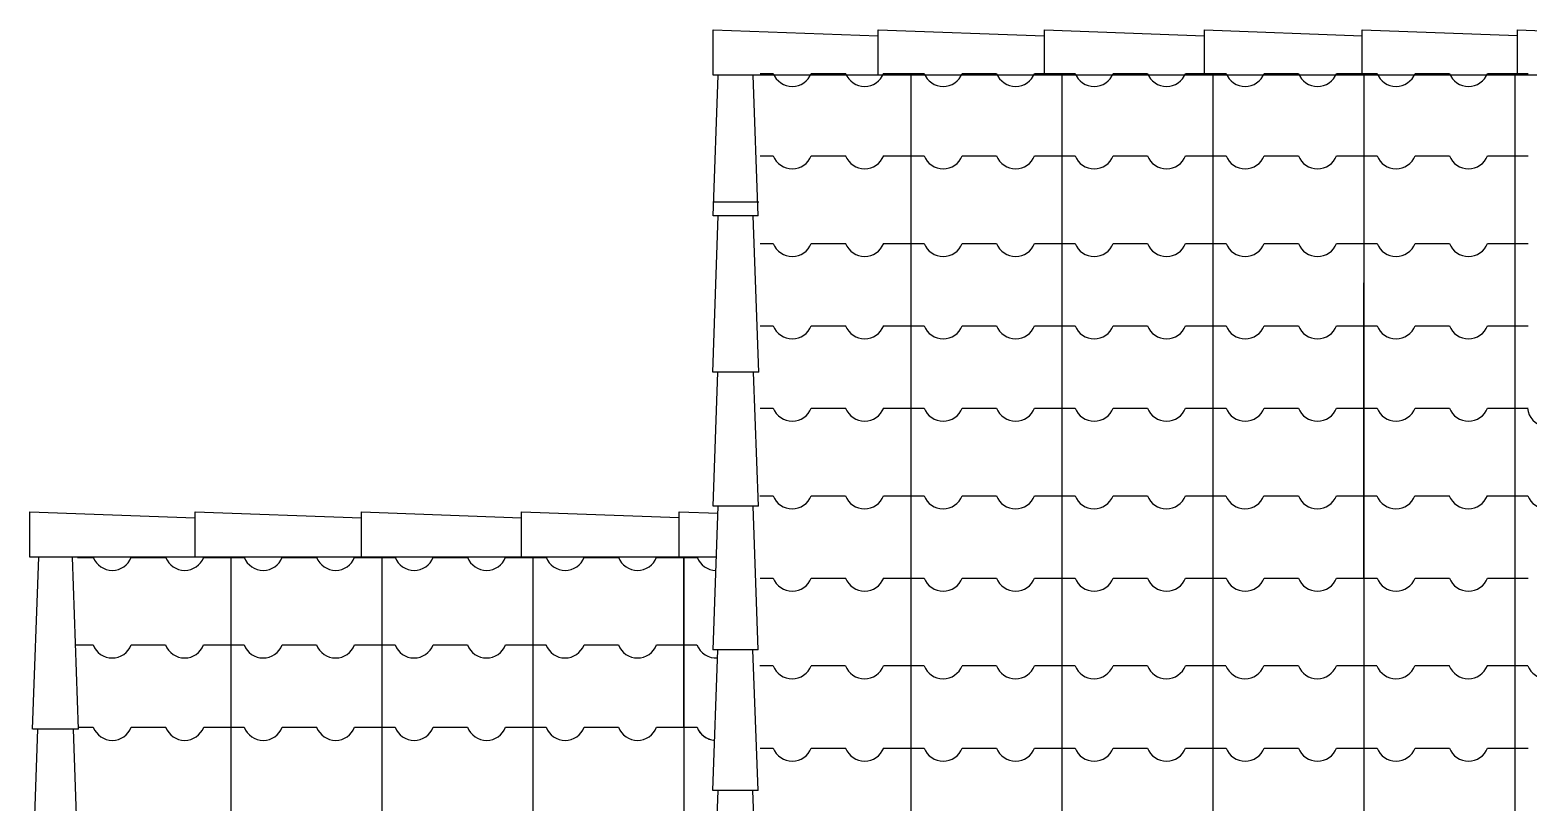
# Model space of a CAD drawing. Extents: x -36 to 60, y 199 to 483.
# Drawn here: x -5.445 to -3.262, y 214.08 to 215.205 of the extents above; entities that cross this region are included whole.
import ezdxf

# ---------------------------------------------------------------- set-up
doc = ezdxf.new("R2010")
doc.units = 0
doc.header["$LTSCALE"] = 20
for name, color, linetype in [('CORTE', 244, 'CONTINUOUS'), ('JANELA', 5, 'CONTINUOUS'), ('MADEIRAME', 244, 'CONTINUOUS'), ('VISTAP', 244, 'CONTINUOUS')]:
    doc.layers.add(name, color=color, linetype=linetype)

msp = doc.modelspace()

# ---------------------------------------------------------------- linework, layer by layer
at = {"layer": 'CORTE', "color": 1, "linetype": 'CONTINUOUS'}
for p, q in [((-4.3814, 215.1412), (-4.3621, 215.1412)), ((-4.3067, 215.1412), (-4.2565, 215.1412)), ((-4.2012, 215.1412), (-4.1614, 215.1412)), ((-4.2012, 215.1412), (-4.1614, 215.1412)), ((-4.1614, 215.1412), (-4.1421, 215.1412)), ((-4.1614, 215.1387), (-4.1614, 214.406)), ((-4.0867, 215.1412), (-4.0365, 215.1412)), ((-3.9812, 215.1412), (-3.9414, 215.1412)), ((-3.9414, 215.1412), (-3.9221, 215.1412)), ((-3.9414, 215.1387), (-3.9414, 214.406)), ((-3.8667, 215.1412), (-3.8165, 215.1412)), ((-3.7612, 215.1412), (-3.7214, 215.1412)), ((-3.7214, 215.1412), (-3.7021, 215.1412)), ((-3.7214, 215.1387), (-3.7214, 214.406)), ((-3.6467, 215.1412), (-3.5965, 215.1412)), ((-3.5412, 215.1412), (-3.5014, 215.1412)), ((-3.5412, 215.1412), (-3.5014, 215.1412)), ((-3.5014, 215.1412), (-3.4821, 215.1412)), ((-3.5014, 215.1387), (-3.5014, 214.5336)), ((-3.4267, 215.1412), (-3.3765, 215.1412)), ((-3.3212, 215.1412), (-3.2814, 215.1412)), ((-3.2814, 215.1412), (-3.2621, 215.1412)), ((-3.2814, 215.1387), (-3.2814, 214.406)), ((-4.3814, 215.0212), (-4.3621, 215.0212)), ((-4.3067, 215.0212), (-4.2565, 215.0212)), ((-4.2012, 215.0212), (-4.1614, 215.0212)), ((-4.2012, 215.0212), (-4.1614, 215.0212)), ((-4.1614, 215.0212), (-4.1421, 215.0212)), ((-4.0867, 215.0212), (-4.0365, 215.0212)), ((-3.9812, 215.0212), (-3.9414, 215.0212)), ((-3.9414, 215.0212), (-3.9221, 215.0212)), ((-3.8667, 215.0212), (-3.8165, 215.0212)), ((-3.7612, 215.0212), (-3.7214, 215.0212)), ((-3.7214, 215.0212), (-3.7021, 215.0212)), ((-3.6467, 215.0212), (-3.5965, 215.0212)), ((-3.5412, 215.0212), (-3.5014, 215.0212)), ((-3.5412, 215.0212), (-3.5014, 215.0212)), ((-3.5014, 215.0212), (-3.4821, 215.0212)), ((-3.4267, 215.0212), (-3.3765, 215.0212)), ((-3.3212, 215.0212), (-3.2814, 215.0212)), ((-3.2814, 215.0212), (-3.2621, 215.0212)), ((-4.3814, 214.8936), (-4.3621, 214.8936)), ((-4.3067, 214.8936), (-4.2565, 214.8936)), ((-4.2012, 214.8936), (-4.1614, 214.8936)), ((-4.2012, 214.8936), (-4.1614, 214.8936)), ((-4.1614, 214.8936), (-4.1421, 214.8936)), ((-4.0867, 214.8936), (-4.0365, 214.8936)), ((-3.9812, 214.8936), (-3.9414, 214.8936)), ((-3.9414, 214.8936), (-3.9221, 214.8936)), ((-3.8667, 214.8936), (-3.8165, 214.8936)), ((-3.7612, 214.8936), (-3.7214, 214.8936)), ((-3.7214, 214.8936), (-3.7021, 214.8936)), ((-3.6467, 214.8936), (-3.5965, 214.8936)), ((-3.5412, 214.8936), (-3.5014, 214.8936)), ((-3.5412, 214.8936), (-3.5014, 214.8936)), ((-3.5014, 214.8936), (-3.4821, 214.8936)), ((-3.4267, 214.8936), (-3.3765, 214.8936)), ((-3.3212, 214.8936), (-3.2814, 214.8936)), ((-3.2814, 214.8936), (-3.2621, 214.8936)), ((-3.5014, 214.8359), (-3.5014, 214.406)), ((-3.5014, 214.8359), (-3.5014, 214.406)), ((-3.5014, 214.8359), (-3.5014, 214.406)), ((-4.3814, 214.7736), (-4.3621, 214.7736)), ((-4.3067, 214.7736), (-4.2565, 214.7736)), ((-4.2012, 214.7736), (-4.1614, 214.7736)), ((-4.2012, 214.7736), (-4.1614, 214.7736)), ((-4.1614, 214.7736), (-4.1421, 214.7736)), ((-4.0867, 214.7736), (-4.0365, 214.7736)), ((-3.9812, 214.7736), (-3.9414, 214.7736)), ((-3.9414, 214.7736), (-3.9221, 214.7736)), ((-3.8667, 214.7736), (-3.8165, 214.7736)), ((-3.7612, 214.7736), (-3.7214, 214.7736)), ((-3.7214, 214.7736), (-3.7021, 214.7736)), ((-3.6467, 214.7736), (-3.5965, 214.7736)), ((-3.5412, 214.7736), (-3.5014, 214.7736)), ((-3.5412, 214.7736), (-3.5014, 214.7736)), ((-3.5014, 214.7736), (-3.4821, 214.7736)), ((-3.4267, 214.7736), (-3.3765, 214.7736)), ((-3.3212, 214.7736), (-3.2814, 214.7736)), ((-3.2814, 214.7736), (-3.2621, 214.7736)), ((-4.3814, 214.6536), (-4.3621, 214.6536)), ((-4.3067, 214.6536), (-4.2565, 214.6536)), ((-4.2012, 214.6536), (-4.1614, 214.6536)), ((-4.2012, 214.6536), (-4.1614, 214.6536)), ((-4.1614, 214.6536), (-4.1421, 214.6536)), ((-4.0867, 214.6536), (-4.0365, 214.6536)), ((-3.9812, 214.6536), (-3.9414, 214.6536)), ((-3.9414, 214.6536), (-3.9221, 214.6536)), ((-3.8667, 214.6536), (-3.8165, 214.6536)), ((-3.7612, 214.6536), (-3.7214, 214.6536)), ((-3.7214, 214.6536), (-3.7021, 214.6536)), ((-3.6467, 214.6536), (-3.5965, 214.6536)), ((-3.5412, 214.6536), (-3.5014, 214.6536)), ((-3.5412, 214.6536), (-3.5014, 214.6536)), ((-3.5014, 214.6536), (-3.4821, 214.6536)), ((-3.4267, 214.6536), (-3.3765, 214.6536)), ((-3.3212, 214.6536), (-3.2814, 214.6536)), ((-3.2814, 214.6536), (-3.2621, 214.6536)), ((-4.3816, 214.526), (-4.3623, 214.526)), ((-4.3069, 214.526), (-4.2567, 214.526)), ((-4.2014, 214.526), (-4.1616, 214.526)), ((-4.2014, 214.526), (-4.1616, 214.526)), ((-4.1616, 214.526), (-4.1423, 214.526)), ((-4.0869, 214.526), (-4.0367, 214.526)), ((-3.9814, 214.526), (-3.9416, 214.526)), ((-3.9416, 214.526), (-3.9223, 214.526)), ((-3.8669, 214.526), (-3.8167, 214.526)), ((-3.7614, 214.526), (-3.7216, 214.526)), ((-3.7216, 214.526), (-3.7023, 214.526)), ((-3.6469, 214.526), (-3.5967, 214.526)), ((-3.5414, 214.526), (-3.5016, 214.526)), ((-3.5414, 214.526), (-3.5016, 214.526)), ((-3.5016, 214.526), (-3.4823, 214.526)), ((-3.4269, 214.526), (-3.3767, 214.526)), ((-3.3214, 214.526), (-3.2816, 214.526)), ((-3.2816, 214.526), (-3.2623, 214.526)), ((-5.3759, 214.4362), (-5.3724, 214.4362)), ((-5.3724, 214.4362), (-5.3531, 214.4362)), ((-5.2977, 214.4362), (-5.2475, 214.4362)), ((-5.1922, 214.4362), (-5.1524, 214.4362)), ((-5.1922, 214.4362), (-5.1524, 214.4362)), ((-5.1524, 214.4365), (-5.1524, 214.1886)), ((-5.1524, 214.4362), (-5.1331, 214.4362)), ((-5.0777, 214.4362), (-5.0275, 214.4362)), ((-4.9722, 214.4362), (-4.9324, 214.4362)), ((-4.9324, 214.4365), (-4.9324, 214.1886)), ((-4.9324, 214.4362), (-4.9131, 214.4362)), ((-4.8577, 214.4362), (-4.8075, 214.4362)), ((-4.7522, 214.4362), (-4.7124, 214.4362)), ((-4.7124, 214.4365), (-4.7124, 214.1886)), ((-4.7124, 214.4362), (-4.6931, 214.4362)), ((-4.6377, 214.4362), (-4.5875, 214.4362)), ((-4.5322, 214.4362), (-4.4924, 214.4362)), ((-4.5322, 214.4362), (-4.4924, 214.4362)), ((-4.4924, 214.4365), (-4.4924, 214.3162)), ((-4.4924, 214.4365), (-4.4924, 214.1886)), ((-4.4924, 214.4365), (-4.4924, 214.1886)), ((-4.4924, 214.4365), (-4.4924, 214.1886)), ((-4.4924, 214.4362), (-4.4731, 214.4362)), ((-4.3814, 214.406), (-4.3621, 214.406)), ((-4.3814, 214.406), (-4.3621, 214.406)), ((-4.3067, 214.406), (-4.2565, 214.406)), ((-4.3067, 214.406), (-4.2565, 214.406)), ((-4.2012, 214.406), (-4.1614, 214.406)), ((-4.2012, 214.406), (-4.1614, 214.406)), ((-4.1614, 214.406), (-4.1421, 214.406)), ((-4.1614, 214.406), (-4.1421, 214.406)), ((-4.1614, 214.406), (-4.1614, 213.6707)), ((-4.0867, 214.406), (-4.0365, 214.406)), ((-4.0867, 214.406), (-4.0365, 214.406)), ((-4.0867, 214.406), (-4.0365, 214.406)), ((-3.9812, 214.406), (-3.9414, 214.406)), ((-3.9812, 214.406), (-3.9414, 214.406)), ((-3.9812, 214.406), (-3.9414, 214.406)), ((-3.9812, 214.406), (-3.9414, 214.406)), ((-3.9812, 214.406), (-3.9414, 214.406)), ((-3.9414, 214.406), (-3.9221, 214.406)), ((-3.9414, 214.406), (-3.9221, 214.406)), ((-3.9414, 214.406), (-3.9221, 214.406)), ((-3.9414, 214.406), (-3.9221, 214.406)), ((-3.9414, 214.406), (-3.9221, 214.406)), ((-3.9414, 214.406), (-3.9414, 213.6707)), ((-3.8667, 214.406), (-3.8165, 214.406)), ((-3.8667, 214.406), (-3.8165, 214.406)), ((-3.8667, 214.406), (-3.8165, 214.406)), ((-3.7612, 214.406), (-3.7214, 214.406)), ((-3.7612, 214.406), (-3.7214, 214.406)), ((-3.7612, 214.406), (-3.7214, 214.406)), ((-3.7214, 214.406), (-3.7021, 214.406)), ((-3.7214, 214.406), (-3.7021, 214.406)), ((-3.7214, 214.406), (-3.7021, 214.406)), ((-3.7214, 214.406), (-3.7214, 213.6707)), ((-3.6467, 214.406), (-3.5965, 214.406)), ((-3.5412, 214.406), (-3.5014, 214.406)), ((-3.5412, 214.406), (-3.5014, 214.406)), ((-3.5412, 214.406), (-3.5014, 214.406)), ((-3.5412, 214.406), (-3.5014, 214.406)), ((-3.5412, 214.406), (-3.5014, 214.406)), ((-3.5412, 214.406), (-3.5014, 214.406)), ((-3.5412, 214.406), (-3.5014, 214.406)), ((-3.5014, 214.406), (-3.4821, 214.406)), ((-3.5014, 214.406), (-3.4821, 214.406)), ((-3.5014, 214.406), (-3.4821, 214.406)), ((-3.5014, 214.406), (-3.5014, 213.6707)), ((-3.4267, 214.406), (-3.3765, 214.406)), ((-3.4267, 214.406), (-3.3765, 214.406)), ((-3.3212, 214.406), (-3.2814, 214.406)), ((-3.3212, 214.406), (-3.2814, 214.406)), ((-3.2814, 214.406), (-3.2621, 214.406)), ((-3.2814, 214.406), (-3.2621, 214.406)), ((-3.2814, 214.406), (-3.2814, 213.6707)), ((-5.3789, 214.3086), (-5.3726, 214.3086)), ((-5.3726, 214.3086), (-5.3533, 214.3086)), ((-5.2979, 214.3086), (-5.2477, 214.3086)), ((-5.1924, 214.3086), (-5.1526, 214.3086)), ((-5.1924, 214.3086), (-5.1526, 214.3086)), ((-5.1526, 214.3086), (-5.1333, 214.3086)), ((-5.0779, 214.3086), (-5.0277, 214.3086)), ((-4.9724, 214.3086), (-4.9326, 214.3086)), ((-4.9326, 214.3086), (-4.9133, 214.3086)), ((-4.8579, 214.3086), (-4.8077, 214.3086)), ((-4.7524, 214.3086), (-4.7126, 214.3086)), ((-4.7126, 214.3086), (-4.6933, 214.3086)), ((-4.6379, 214.3086), (-4.5877, 214.3086)), ((-4.5324, 214.3086), (-4.4926, 214.3086)), ((-4.5324, 214.3086), (-4.4926, 214.3086)), ((-4.4926, 214.3086), (-4.4733, 214.3086)), ((-4.3816, 214.2784), (-4.3623, 214.2784)), ((-4.3069, 214.2784), (-4.2567, 214.2784)), ((-4.2014, 214.2784), (-4.1616, 214.2784)), ((-4.1616, 214.2784), (-4.1423, 214.2784)), ((-4.0869, 214.2784), (-4.0367, 214.2784)), ((-3.9814, 214.2784), (-3.9416, 214.2784)), ((-3.9416, 214.2784), (-3.9223, 214.2784)), ((-3.8669, 214.2784), (-3.8167, 214.2784)), ((-3.7614, 214.2784), (-3.7216, 214.2784)), ((-3.7216, 214.2784), (-3.7023, 214.2784)), ((-3.6469, 214.2784), (-3.5967, 214.2784)), ((-3.5414, 214.2784), (-3.5016, 214.2784)), ((-3.5414, 214.2784), (-3.5016, 214.2784)), ((-3.5414, 214.2784), (-3.5016, 214.2784)), ((-3.5016, 214.2784), (-3.4823, 214.2784)), ((-3.5014, 214.2802), (-3.5014, 213.6707)), ((-3.4269, 214.2784), (-3.3767, 214.2784)), ((-3.3214, 214.2784), (-3.2816, 214.2784)), ((-3.2816, 214.2784), (-3.2623, 214.2784)), ((-5.3746, 214.1886), (-5.3724, 214.1886)), ((-5.3746, 214.1886), (-5.3724, 214.1886)), ((-5.3746, 214.1886), (-5.3724, 214.1886)), ((-5.3746, 214.1886), (-5.3724, 214.1886)), ((-5.3746, 214.1886), (-5.3724, 214.1886)), ((-5.3724, 214.1886), (-5.3531, 214.1886)), ((-5.3724, 214.1886), (-5.3531, 214.1886)), ((-5.2977, 214.1886), (-5.2475, 214.1886)), ((-5.2977, 214.1886), (-5.2475, 214.1886)), ((-5.1922, 214.1886), (-5.1524, 214.1886)), ((-5.1922, 214.1886), (-5.1524, 214.1886)), ((-5.1524, 214.1886), (-5.1331, 214.1886)), ((-5.1524, 214.1886), (-5.1331, 214.1886)), ((-5.1524, 214.1886), (-5.1524, 213.4534)), ((-5.0777, 214.1886), (-5.0275, 214.1886)), ((-5.0777, 214.1886), (-5.0275, 214.1886)), ((-5.0777, 214.1886), (-5.0275, 214.1886)), ((-4.9722, 214.1886), (-4.9324, 214.1886)), ((-4.9722, 214.1886), (-4.9324, 214.1886)), ((-4.9722, 214.1886), (-4.9324, 214.1886)), ((-4.9722, 214.1886), (-4.9324, 214.1886)), ((-4.9722, 214.1886), (-4.9324, 214.1886)), ((-4.9324, 214.1886), (-4.9131, 214.1886)), ((-4.9324, 214.1886), (-4.9131, 214.1886)), ((-4.9324, 214.1886), (-4.9131, 214.1886)), ((-4.9324, 214.1886), (-4.9131, 214.1886)), ((-4.9324, 214.1886), (-4.9131, 214.1886)), ((-4.9324, 214.1886), (-4.9324, 213.4534)), ((-4.8577, 214.1886), (-4.8075, 214.1886)), ((-4.8577, 214.1886), (-4.8075, 214.1886)), ((-4.8577, 214.1886), (-4.8075, 214.1886)), ((-4.7522, 214.1886), (-4.7124, 214.1886)), ((-4.7522, 214.1886), (-4.7124, 214.1886)), ((-4.7522, 214.1886), (-4.7124, 214.1886)), ((-4.7124, 214.1886), (-4.6931, 214.1886)), ((-4.7124, 214.1886), (-4.6931, 214.1886)), ((-4.7124, 214.1886), (-4.6931, 214.1886)), ((-4.7124, 214.1886), (-4.7124, 213.4534)), ((-4.6377, 214.1886), (-4.5875, 214.1886)), ((-4.5322, 214.1886), (-4.4924, 214.1886)), ((-4.5322, 214.1886), (-4.4924, 214.1886)), ((-4.5322, 214.1886), (-4.4924, 214.1886)), ((-4.5322, 214.1886), (-4.4924, 214.1886)), ((-4.5322, 214.1886), (-4.4924, 214.1886)), ((-4.5322, 214.1886), (-4.4924, 214.1886)), ((-4.5322, 214.1886), (-4.4924, 214.1886)), ((-4.4924, 214.1886), (-4.4731, 214.1886)), ((-4.4924, 214.1886), (-4.4731, 214.1886)), ((-4.4924, 214.1886), (-4.4731, 214.1886)), ((-4.4924, 214.1886), (-4.4924, 213.4534)), ((-4.3814, 214.1584), (-4.3621, 214.1584)), ((-4.3814, 214.1584), (-4.3621, 214.1584)), ((-4.3814, 214.1584), (-4.3621, 214.1584)), ((-4.3814, 214.1584), (-4.3621, 214.1584)), ((-4.3067, 214.1584), (-4.2565, 214.1584)), ((-4.3067, 214.1584), (-4.2565, 214.1584)), ((-4.2012, 214.1584), (-4.1614, 214.1584)), ((-4.2012, 214.1584), (-4.1614, 214.1584)), ((-4.1614, 214.1584), (-4.1421, 214.1584)), ((-4.1614, 214.1584), (-4.1421, 214.1584)), ((-4.0867, 214.1584), (-4.0365, 214.1584)), ((-4.0867, 214.1584), (-4.0365, 214.1584)), ((-3.9812, 214.1584), (-3.9414, 214.1584)), ((-3.9812, 214.1584), (-3.9414, 214.1584)), ((-3.9414, 214.1584), (-3.9221, 214.1584)), ((-3.9414, 214.1584), (-3.9221, 214.1584)), ((-3.8667, 214.1584), (-3.8165, 214.1584)), ((-3.8667, 214.1584), (-3.8165, 214.1584)), ((-3.7612, 214.1584), (-3.7214, 214.1584)), ((-3.7612, 214.1584), (-3.7214, 214.1584)), ((-3.7214, 214.1584), (-3.7021, 214.1584)), ((-3.7214, 214.1584), (-3.7021, 214.1584)), ((-3.6467, 214.1584), (-3.5965, 214.1584)), ((-3.6467, 214.1584), (-3.5965, 214.1584)), ((-3.5412, 214.1584), (-3.5014, 214.1584)), ((-3.5412, 214.1584), (-3.5014, 214.1584)), ((-3.5412, 214.1584), (-3.5014, 214.1584)), ((-3.5412, 214.1584), (-3.5014, 214.1584)), ((-3.5412, 214.1584), (-3.5014, 214.1584)), ((-3.5412, 214.1584), (-3.5014, 214.1584)), ((-3.5014, 214.1584), (-3.4821, 214.1584)), ((-3.5014, 214.1584), (-3.4821, 214.1584)), ((-3.5014, 214.1584), (-3.4821, 214.1584)), ((-3.5014, 214.1584), (-3.4821, 214.1584)), ((-3.5014, 214.1584), (-3.4821, 214.1584)), ((-3.5014, 214.1584), (-3.4821, 214.1584)), ((-3.4267, 214.1584), (-3.3765, 214.1584)), ((-3.4267, 214.1584), (-3.3765, 214.1584)), ((-3.3212, 214.1584), (-3.2814, 214.1584)), ((-3.3212, 214.1584), (-3.2814, 214.1584)), ((-3.2814, 214.1584), (-3.2621, 214.1584)), ((-3.2814, 214.1584), (-3.2621, 214.1584))]:
    msp.add_line(p, q, dxfattribs=at)
for centre, radius, start, end in [((-4.3344, 215.1519), 0.0297, 201.0517, 338.9483), ((-4.2289, 215.1519), 0.0297, 201.0517, 338.9483), ((-4.1144, 215.1519), 0.0297, 201.0517, 338.9483), ((-4.0089, 215.1519), 0.0297, 201.0517, 338.9483), ((-3.8944, 215.1519), 0.0297, 201.0517, 338.9483), ((-3.7889, 215.1519), 0.0297, 201.0517, 338.9483), ((-3.6744, 215.1519), 0.0297, 201.0517, 338.9483), ((-3.5689, 215.1519), 0.0297, 201.0517, 338.9483), ((-3.4544, 215.1519), 0.0297, 201.0517, 338.9483), ((-3.3489, 215.1519), 0.0297, 201.0517, 338.9483), ((-4.3344, 215.0319), 0.0297, 201.0517, 338.9483), ((-4.2289, 215.0319), 0.0297, 201.0517, 338.9483), ((-4.1144, 215.0319), 0.0297, 201.0517, 338.9483), ((-4.0089, 215.0319), 0.0297, 201.0517, 338.9483), ((-3.8944, 215.0319), 0.0297, 201.0517, 338.9483), ((-3.7889, 215.0319), 0.0297, 201.0517, 338.9483), ((-3.6744, 215.0319), 0.0297, 201.0517, 338.9483), ((-3.5689, 215.0319), 0.0297, 201.0517, 338.9483), ((-3.4544, 215.0319), 0.0297, 201.0517, 338.9483), ((-3.3489, 215.0319), 0.0297, 201.0517, 338.9483), ((-4.3344, 214.9042), 0.0297, 201.0517, 338.9483), ((-4.2289, 214.9042), 0.0297, 201.0517, 338.9483), ((-4.1144, 214.9042), 0.0297, 201.0517, 338.9483), ((-4.0089, 214.9042), 0.0297, 201.0517, 338.9483), ((-3.8944, 214.9042), 0.0297, 201.0517, 338.9483), ((-3.7889, 214.9042), 0.0297, 201.0517, 338.9483), ((-3.6744, 214.9042), 0.0297, 201.0517, 338.9483), ((-3.5689, 214.9042), 0.0297, 201.0517, 338.9483), ((-3.4544, 214.9042), 0.0297, 201.0517, 338.9483), ((-3.3489, 214.9042), 0.0297, 201.0517, 338.9483), ((-4.3344, 214.7842), 0.0297, 201.0517, 338.9483), ((-4.2289, 214.7842), 0.0297, 201.0517, 338.9483), ((-4.1144, 214.7842), 0.0297, 201.0517, 338.9483), ((-4.0089, 214.7842), 0.0297, 201.0517, 338.9483), ((-3.8944, 214.7842), 0.0297, 201.0517, 338.9483), ((-3.7889, 214.7842), 0.0297, 201.0517, 338.9483), ((-3.6744, 214.7842), 0.0297, 201.0517, 338.9483), ((-3.5689, 214.7842), 0.0297, 201.0517, 338.9483), ((-3.4544, 214.7842), 0.0297, 201.0517, 338.9483), ((-3.3489, 214.7842), 0.0297, 201.0517, 338.9483), ((-4.3344, 214.6642), 0.0297, 201.0517, 338.9483), ((-4.2289, 214.6642), 0.0297, 201.0517, 338.9483), ((-4.1144, 214.6642), 0.0297, 201.0517, 338.9483), ((-4.0089, 214.6642), 0.0297, 201.0517, 338.9483), ((-3.8944, 214.6642), 0.0297, 201.0517, 338.9483), ((-3.7889, 214.6642), 0.0297, 201.0517, 338.9483), ((-3.6744, 214.6642), 0.0297, 201.0517, 338.9483), ((-3.5689, 214.6642), 0.0297, 201.0517, 338.9483), ((-3.4544, 214.6642), 0.0297, 201.0517, 338.9483), ((-3.3489, 214.6642), 0.0297, 201.0517, 338.9483), ((-3.2339, 214.6559), 0.0289, 184.6744, 339.9327), ((-4.3346, 214.5366), 0.0297, 201.0517, 338.9483), ((-4.2291, 214.5366), 0.0297, 201.0517, 338.9483), ((-4.1146, 214.5366), 0.0297, 201.0517, 338.9483), ((-4.0091, 214.5366), 0.0297, 201.0517, 338.9483), ((-3.8946, 214.5366), 0.0297, 201.0517, 338.9483), ((-3.7891, 214.5366), 0.0297, 201.0517, 338.9483), ((-3.6746, 214.5366), 0.0297, 201.0517, 338.9483), ((-3.5691, 214.5366), 0.0297, 201.0517, 338.9483), ((-3.4546, 214.5366), 0.0297, 201.0517, 338.9483), ((-3.3491, 214.5366), 0.0297, 201.0517, 338.9483), ((-3.2346, 214.5366), 0.0297, 201.0517, 338.9483), ((-5.3254, 214.4469), 0.0297, 201.0517, 338.9483), ((-5.2199, 214.4469), 0.0297, 201.0517, 338.9483), ((-5.1054, 214.4469), 0.0297, 201.0517, 338.9483), ((-4.9999, 214.4469), 0.0297, 201.0517, 338.9483), ((-4.8854, 214.4469), 0.0297, 201.0517, 338.9483), ((-4.7799, 214.4469), 0.0297, 201.0517, 338.9483), ((-4.6654, 214.4469), 0.0297, 201.0517, 338.9483), ((-4.5599, 214.4469), 0.0297, 201.0517, 338.9483), ((-4.4454, 214.4469), 0.0297, 201.0517, 269.6106), ((-4.3344, 214.4166), 0.0297, 201.0517, 338.9483), ((-4.3344, 214.4166), 0.0297, 201.0517, 338.9483), ((-4.2289, 214.4166), 0.0297, 201.0517, 338.9483), ((-4.2289, 214.4166), 0.0297, 201.0517, 338.9483), ((-4.1144, 214.4166), 0.0297, 201.0517, 338.9483), ((-4.1144, 214.4166), 0.0297, 201.0517, 338.9483), ((-4.1144, 214.4166), 0.0297, 201.0517, 338.9483), ((-4.0089, 214.4166), 0.0297, 201.0517, 338.9483), ((-4.0089, 214.4166), 0.0297, 201.0517, 338.9483), ((-4.0089, 214.4166), 0.0297, 201.0517, 338.9483), ((-3.8944, 214.4166), 0.0297, 201.0517, 338.9483), ((-3.8944, 214.4166), 0.0297, 201.0517, 338.9483), ((-3.8944, 214.4166), 0.0297, 201.0517, 338.9483), ((-3.8944, 214.4166), 0.0297, 201.0517, 338.9483), ((-3.8944, 214.4166), 0.0297, 201.0517, 338.9483), ((-3.7889, 214.4166), 0.0297, 201.0517, 338.9483), ((-3.7889, 214.4166), 0.0297, 201.0517, 338.9483), ((-3.7889, 214.4166), 0.0297, 201.0517, 338.9483), ((-3.6744, 214.4166), 0.0297, 201.0517, 338.9483), ((-3.6744, 214.4166), 0.0297, 201.0517, 338.9483), ((-3.6744, 214.4166), 0.0297, 201.0517, 338.9483), ((-3.5689, 214.4166), 0.0297, 201.0517, 338.9483), ((-3.4544, 214.4166), 0.0297, 201.0517, 338.9483), ((-3.4544, 214.4166), 0.0297, 201.0517, 338.9483), ((-3.3489, 214.4166), 0.0297, 201.0517, 338.9483), ((-3.3489, 214.4166), 0.0297, 201.0517, 338.9483), ((-5.3256, 214.3193), 0.0297, 201.0517, 338.9483), ((-5.22, 214.3193), 0.0297, 201.0517, 338.9483), ((-5.1056, 214.3193), 0.0297, 201.0517, 338.9483), ((-5, 214.3193), 0.0297, 201.0517, 338.9483), ((-4.8856, 214.3193), 0.0297, 201.0517, 338.9483), ((-4.78, 214.3193), 0.0297, 201.0517, 338.9483), ((-4.6656, 214.3193), 0.0297, 201.0517, 338.9483), ((-4.56, 214.3193), 0.0297, 201.0517, 338.9483), ((-4.4456, 214.3193), 0.0297, 201.0517, 274.5331), ((-4.3346, 214.289), 0.0297, 201.0517, 338.9483), ((-4.2291, 214.289), 0.0297, 201.0517, 338.9483), ((-4.1146, 214.289), 0.0297, 201.0517, 338.9483), ((-4.0091, 214.289), 0.0297, 201.0517, 338.9483), ((-3.8946, 214.289), 0.0297, 201.0517, 338.9483), ((-3.7891, 214.289), 0.0297, 201.0517, 338.9483), ((-3.6746, 214.289), 0.0297, 201.0517, 338.9483), ((-3.5691, 214.289), 0.0297, 201.0517, 338.9483), ((-3.4546, 214.289), 0.0297, 201.0517, 338.9483), ((-3.3491, 214.289), 0.0297, 201.0517, 338.9483), ((-3.2346, 214.289), 0.0297, 201.0517, 338.9483), ((-5.3254, 214.1993), 0.0297, 201.0517, 338.9483), ((-5.3254, 214.1993), 0.0297, 201.0517, 338.9483), ((-5.2199, 214.1993), 0.0297, 201.0517, 338.9483), ((-5.2199, 214.1993), 0.0297, 201.0517, 338.9483), ((-5.1054, 214.1993), 0.0297, 201.0517, 338.9483), ((-5.1054, 214.1993), 0.0297, 201.0517, 338.9483), ((-5.1054, 214.1993), 0.0297, 201.0517, 338.9483), ((-4.9999, 214.1993), 0.0297, 201.0517, 338.9483), ((-4.9999, 214.1993), 0.0297, 201.0517, 338.9483), ((-4.9999, 214.1993), 0.0297, 201.0517, 338.9483), ((-4.8854, 214.1993), 0.0297, 201.0517, 338.9483), ((-4.8854, 214.1993), 0.0297, 201.0517, 338.9483), ((-4.8854, 214.1993), 0.0297, 201.0517, 338.9483), ((-4.8854, 214.1993), 0.0297, 201.0517, 338.9483), ((-4.8854, 214.1993), 0.0297, 201.0517, 338.9483), ((-4.7799, 214.1993), 0.0297, 201.0517, 338.9483), ((-4.7799, 214.1993), 0.0297, 201.0517, 338.9483), ((-4.7799, 214.1993), 0.0297, 201.0517, 338.9483), ((-4.6654, 214.1993), 0.0297, 201.0517, 338.9483), ((-4.6654, 214.1993), 0.0297, 201.0517, 338.9483), ((-4.6654, 214.1993), 0.0297, 201.0517, 338.9483), ((-4.5599, 214.1993), 0.0297, 201.0517, 338.9483), ((-4.4454, 214.1993), 0.0297, 201.0517, 265.8045), ((-4.4454, 214.1993), 0.0297, 201.0517, 261.4373), ((-4.3344, 214.169), 0.0297, 201.0517, 338.9483), ((-4.3344, 214.169), 0.0297, 201.0517, 338.9483), ((-4.2289, 214.169), 0.0297, 201.0517, 338.9483), ((-4.2289, 214.169), 0.0297, 201.0517, 338.9483), ((-4.1144, 214.169), 0.0297, 201.0517, 338.9483), ((-4.1144, 214.169), 0.0297, 201.0517, 338.9483), ((-4.0089, 214.169), 0.0297, 201.0517, 338.9483), ((-4.0089, 214.169), 0.0297, 201.0517, 338.9483), ((-3.8944, 214.169), 0.0297, 201.0517, 338.9483), ((-3.8944, 214.169), 0.0297, 201.0517, 338.9483), ((-3.7889, 214.169), 0.0297, 201.0517, 338.9483), ((-3.7889, 214.169), 0.0297, 201.0517, 338.9483), ((-3.6744, 214.169), 0.0297, 201.0517, 338.9483), ((-3.6744, 214.169), 0.0297, 201.0517, 338.9483), ((-3.5689, 214.169), 0.0297, 201.0517, 338.9483), ((-3.5689, 214.169), 0.0297, 201.0517, 338.9483), ((-3.4544, 214.169), 0.0297, 201.0517, 338.9483), ((-3.4544, 214.169), 0.0297, 201.0517, 338.9483), ((-3.3489, 214.169), 0.0297, 201.0517, 338.9483), ((-3.3489, 214.169), 0.0297, 201.0517, 338.9483)]:
    msp.add_arc(centre, radius, start, end, dxfattribs=at)
at = {"layer": 'JANELA', "color": 1}
for p, q in [((-4.3833, 214.9536), (-4.4502, 214.9536)), ((-4.3833, 214.706), (-4.4502, 214.706)), ((-5.3745, 214.1859), (-5.4414, 214.1859))]:
    msp.add_line(p, q, dxfattribs=at)
at = {"layer": 'MADEIRAME', "color": 244, "linetype": 'CONTINUOUS'}
msp.add_line((-4.4498, 215.1544), (-4.4498, 215.1624), dxfattribs=at)
at = {"layer": 'VISTAP', "color": 1, "linetype": 'CONTINUOUS'}
for p, q in [((-4.4498, 215.1387), (-4.4498, 215.2045)), ((-4.4498, 215.2045), (-4.2091, 215.1958)), ((-4.4498, 215.1387), (-4.4498, 215.2045)), ((-4.2091, 215.2045), (-3.9667, 215.1958)), ((-4.2091, 215.1387), (-4.2091, 215.2045)), ((-3.9667, 215.1387), (-3.9667, 215.2045)), ((-3.9667, 215.2045), (-3.7336, 215.1961)), ((-3.7336, 215.2045), (-3.5036, 215.1962)), ((-3.7336, 215.1387), (-3.7336, 215.2045)), ((-3.5036, 215.1387), (-3.5036, 215.2045)), ((-3.5036, 215.2045), (-3.2772, 215.1964)), ((-3.2772, 215.2045), (-3.0472, 215.1962)), ((-3.2772, 215.1387), (-3.2772, 215.2045)), ((-1.4044, 215.1387), (-4.4498, 215.1387)), ((-4.4498, 214.9336), (-4.4424, 215.1387)), ((-4.3839, 214.9336), (-4.3913, 215.1387)), ((-4.3909, 214.9536), (-4.3909, 214.9538)), ((-4.4504, 214.706), (-4.4423, 214.9336)), ((-4.3839, 214.9336), (-4.4498, 214.9336)), ((-4.3833, 214.706), (-4.3915, 214.9336)), ((-3.5014, 214.406), (-3.5014, 214.8359)), ((-4.4497, 214.5109), (-4.4427, 214.706)), ((-4.3909, 214.706), (-4.3909, 214.7062)), ((-4.3838, 214.5109), (-4.3908, 214.706)), ((-5.4454, 214.4365), (-5.4454, 214.5024)), ((-5.4454, 214.5024), (-5.2047, 214.4937)), ((-5.2047, 214.5024), (-4.9623, 214.4937)), ((-5.2047, 214.4365), (-5.2047, 214.5024)), ((-4.9623, 214.4365), (-4.9623, 214.5024)), ((-4.9623, 214.5024), (-4.7292, 214.494)), ((-4.7292, 214.5024), (-4.4992, 214.4941)), ((-4.7292, 214.4365), (-4.7292, 214.5024)), ((-4.4992, 214.4365), (-4.4992, 214.5024)), ((-4.4992, 214.5024), (-4.4426, 214.5004)), ((-4.4497, 214.3016), (-4.4422, 214.5109)), ((-4.3838, 214.5109), (-4.4497, 214.5109)), ((-4.3839, 214.3016), (-4.3914, 214.5109)), ((-4.4449, 214.4365), (-5.4454, 214.4365)), ((-5.4416, 214.1859), (-5.4326, 214.4365)), ((-5.3745, 214.1859), (-5.3835, 214.4365)), ((-4.4924, 214.1886), (-4.4924, 214.4365)), ((-4.4502, 214.0966), (-4.4428, 214.3016)), ((-4.3843, 214.3016), (-4.4502, 214.3016)), ((-4.3843, 214.0966), (-4.3917, 214.3016)), ((-5.4409, 213.9907), (-5.4339, 214.1859)), ((-5.3821, 214.1859), (-5.3821, 214.186)), ((-5.375, 213.9907), (-5.382, 214.1859)), ((-4.4502, 213.8874), (-4.4426, 214.0966)), ((-4.3843, 214.0966), (-4.4502, 214.0966)), ((-4.3843, 213.8874), (-4.3918, 214.0966))]:
    msp.add_line(p, q, dxfattribs=at)

doc.saveas('drawing.dxf')
